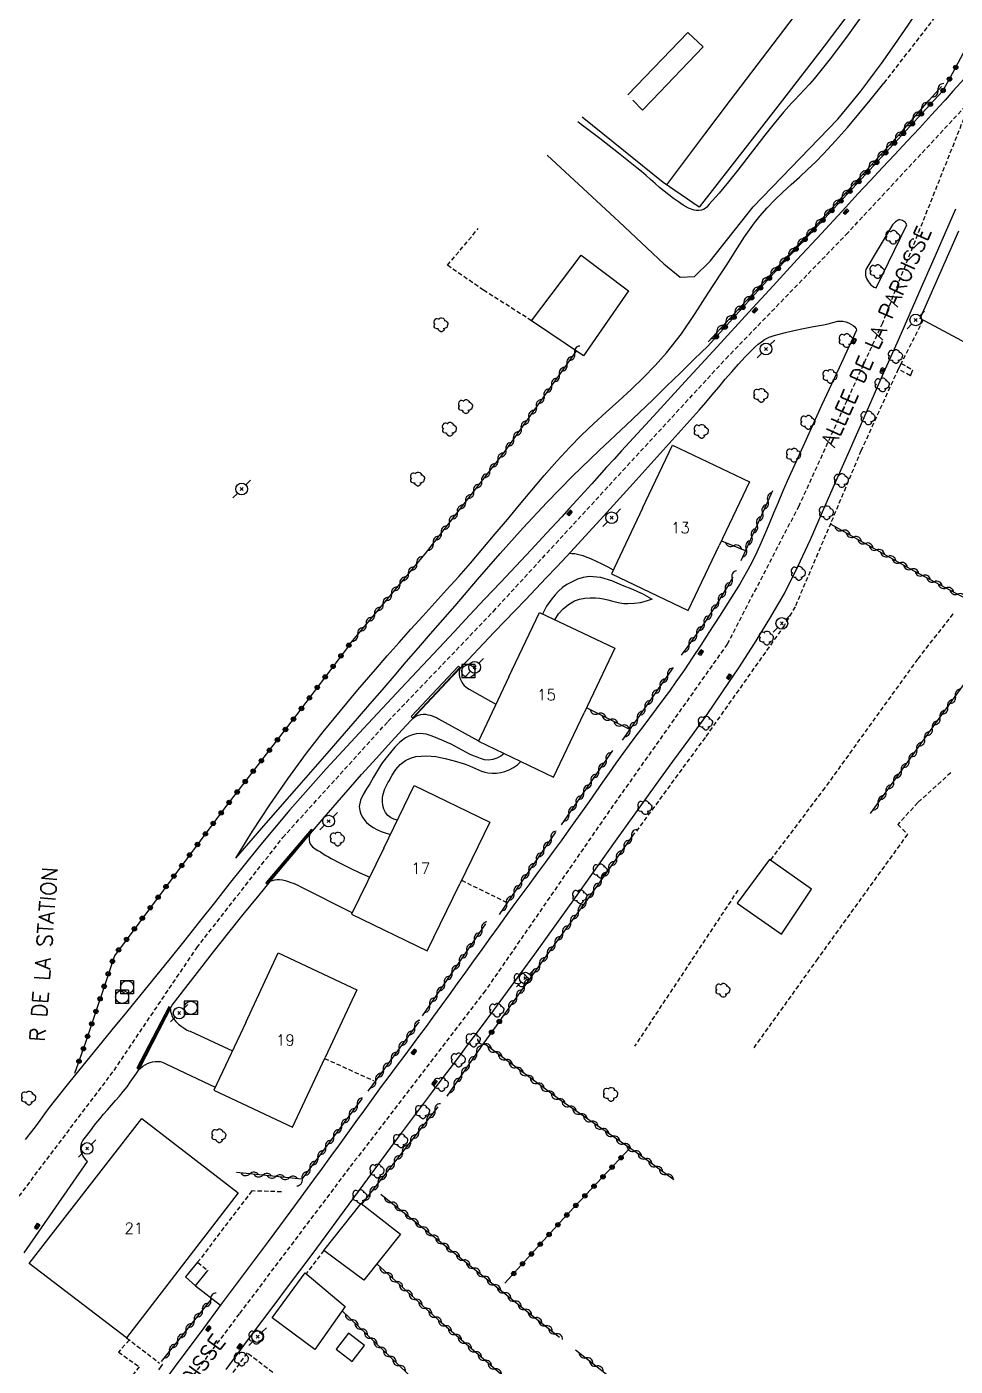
# Model space of a CAD drawing. Header units: millimetres. Extents: x 200000 to 201001, y 52999 to 54001.
# Drawn here: x 200385.8 to 200491.6, y 53526.8 to 53679.4 of the extents above; entities that cross this region are included whole.
import ezdxf
from ezdxf.enums import TextEntityAlignment as Align

# ---------------------------------------------------------------- set-up
doc = ezdxf.new("R2010")
doc.units = ezdxf.units.MM
doc.linetypes.add('DASHED', pattern=[0.75, 0.5, -0.25])
doc.layers.get('0').update_dxf_attribs({"linetype": 'CONTINUOUS'})
for name, color, linetype in [('W0001', 6, 'DASHED'), ('W0006', 2, 'CONTINUOUS'), ('W0008', 7, 'CONTINUOUS'), ('W0015', 2, 'CONTINUOUS'), ('W0017', 7, 'CONTINUOUS'), ('W0101', 7, 'CONTINUOUS'), ('W0104', 1, 'CONTINUOUS'), ('W0105', 7, 'CONTINUOUS'), ('W0112', 1, 'DASHED'), ('W0211', 2, 'CONTINUOUS'), ('W0214', 2, 'CONTINUOUS'), ('W0300', 7, 'CONTINUOUS'), ('W0310', 3, 'CONTINUOUS'), ('W0322', 7, 'CONTINUOUS'), ('W0323', 7, 'CONTINUOUS'), ('W0401', 7, 'CONTINUOUS'), ('W0402', 7, 'CONTINUOUS'), ('W0420', 7, 'CONTINUOUS'), ('W0473', 7, 'CONTINUOUS'), ('W0989', 7, 'CONTINUOUS'), ('W0991', 7, 'CONTINUOUS')]:
    doc.layers.add(name, color=color, linetype=linetype)
doc.styles.get("Standard").update_dxf_attribs({"font": 'romans.shx', "width": 0.85})

# ---------------------------------------------------------------- blocks, each defined once
blk = doc.blocks.new('T473')
for p, q in [((-0.166667, 0.166667), (0.166667, -0.166667)), ((-0.166667, -0.166667), (0.166667, 0.166667)), ((0.500001, 0.500001), (1.000002, 1.000002)), ((-1.000002, -1.000002), (-0.500001, -0.500001))]:
    blk.add_line(p, q)
blk.add_ellipse((0, 0), major_axis=(0.471405, 0.471405), ratio=1, start_param=5.4977871438, end_param=11.780972451)
blk = doc.blocks.new('T300')
for p, q in [((-0.8, 0.51), (-0.86, 0.34)), ((-0.86, 0.34), (-0.86, 0.17)), ((-0.86, 0.17), (-0.74, 0.06)), ((-0.69, 0.63), (-0.8, 0.51)), ((-0.8, -0.06), (-0.74, 0.06)), ((-0.74, 0.06), (-0.69, 0.11)), ((-0.57, 0.69), (-0.69, 0.63)), ((-0.46, 0.69), (-0.57, 0.69)), ((-0.29, 0.63), (-0.46, 0.69)), ((-0.29, 0.63), (-0.17, 0.74)), ((-0.23, 0.57), (-0.29, 0.63)), ((-0.17, 0.74), (-0.06, 0.8)), ((-0.06, 0.8), (0.06, 0.8)), ((0.06, 0.8), (0.23, 0.74)), ((0.23, 0.74), (0.34, 0.63)), ((0.34, 0.63), (0.4, 0.51)), ((0.46, 0.46), (0.34, 0.46)), ((0.4, 0.51), (0.4, 0.46)), ((0.57, 0.4), (0.46, 0.46)), ((0.57, 0.4), (0.69, 0.29)), ((0.69, 0.29), (0.74, 0.17)), ((0.74, 0.06), (0.69, -0.17)), ((0.74, 0.17), (0.74, 0.06)), ((-0.8, -0.17), (-0.8, -0.06)), ((-0.8, -0.23), (-0.8, -0.17)), ((-0.74, -0.34), (-0.8, -0.23)), ((-0.69, -0.4), (-0.74, -0.34)), ((-0.51, -0.46), (-0.69, -0.4)), ((-0.4, -0.46), (-0.51, -0.46)), ((-0.4, -0.46), (-0.34, -0.46)), ((-0.34, -0.46), (-0.34, -0.4)), ((-0.34, -0.51), (-0.34, -0.46)), ((-0.29, -0.63), (-0.34, -0.51)), ((-0.17, -0.74), (-0.29, -0.63)), ((-0.06, -0.8), (-0.17, -0.74)), ((0.06, -0.8), (-0.06, -0.8)), ((0.17, -0.74), (0.06, -0.8)), ((0.23, -0.69), (0.17, -0.74)), ((0.29, -0.46), (0.23, -0.46)), ((0.29, -0.63), (0.23, -0.69)), ((0.46, -0.4), (0.29, -0.46)), ((0.34, -0.51), (0.29, -0.63)), ((0.34, -0.51), (0.34, -0.46)), ((0.57, -0.34), (0.46, -0.4)), ((0.63, -0.29), (0.57, -0.34)), ((0.69, -0.17), (0.63, -0.29))]:
    blk.add_line(p, q)
blk = doc.blocks.new('T420')
for p, q in [((0.75, 0.75), (-0.75, 0.75)), ((-0.75, 0.75), (-0.75, -0.75)), ((0.75, 0.75), (0.75, -0.75)), ((0.75, -0.75), (-0.75, -0.75))]:
    blk.add_line(p, q)
blk.add_ellipse((0, 0), major_axis=(-0.53, 0.53), ratio=1, start_param=3.926991, end_param=10.210176)
blk = doc.blocks.new('T401')
for p, q in [((-0.3, 0.3), (0, 0.3)), ((-0.3, -0.25), (-0.3, 0.3)), ((-0.3, 0.15), (0, 0.15)), ((-0.3, 0), (0, 0)), ((0, 0.3), (0, -0.25)), ((-0.3, -0.15), (0, -0.15)), ((-0.3, -0.25), (-0.3, -0.3)), ((-0.3, -0.3), (0, -0.3)), ((0, -0.3), (0, -0.25))]:
    blk.add_line(p, q)
blk = doc.blocks.new('t323o')
at = {"color": 0, "linetype": 'Continuous'}
for radius in [0.25, 0.15]:
    blk.add_circle((0, 0), radius, dxfattribs=at)
blk = doc.blocks.new('t310o')
at = {"color": 0, "linetype": 'Continuous'}
for centre, start, end in [((-0.5, 0.38), 216.8699, 323.1304), ((0.5, -0.37), 36.8699, 143.1303)]:
    blk.add_arc(centre, 0.625, start, end, dxfattribs=at)
blk = doc.blocks.new('t322o')
at = {"color": 0, "linetype": 'Continuous'}
for radius in [0.25, 0.15]:
    blk.add_circle((0, 0), radius, dxfattribs=at)

msp = doc.modelspace()

# ---------------------------------------------------------------- linework, layer by layer
at = {"layer": 'W0001'}
for points in [[(200493.43, 53671), (200483.32, 53645.61), (200473.79, 53624.76), (200465.64, 53609.04), (200452.22, 53590.07), (200438.06, 53569.55), (200422.55, 53549.36), (200410.02, 53532.75), (200396.46, 53514.7), (200378.73, 53490.96), (200365.4, 53473.45), (200352.88, 53456.19)], [(200361.89, 53595.68), (200372.95, 53588.66), (200376.82, 53583.86), (200376.72, 53570.06), (200375.78, 53556.93), (200377.81, 53547.68), (200383.57, 53544.35), (200395.75, 53560.48), (200405.18, 53574.45), (200414.98, 53587), (200426.97, 53600.23), (200438.98, 53612.77), (200453.73, 53628.8), (200465.48, 53641.54), (200479.18, 53655.68), (200493.43, 53671)]]:
    msp.add_lwpolyline(points, dxfattribs=at)
at = {"layer": 'W0006'}
for points in [[(200475.4, 53702.66), (200479.78, 53698.52), (200480.79, 53691.52), (200480.65, 53690.68), (200480.18, 53689.64), (200479.46, 53688.74), (200470.24, 53676.59), (200465.99, 53671)], [(200454.29, 53671.6), (200461.13, 53678.7), (200462.88, 53677.06), (200457.08, 53671)], [(200457.08, 53671), (200455.99, 53669.86), (200454.87, 53671)], [(200465.99, 53671), (200463.05, 53667.13), (200458.72, 53661.36)]]:
    msp.add_lwpolyline(points, dxfattribs=at)
at = {"layer": 'W0006', "const_width": 0.003}
msp.add_lwpolyline([(200454.87, 53671), (200454.29, 53671.6)], dxfattribs=at)
at = {"layer": 'W0008'}
for points in [[(200494.09, 53675.06), (200493.19, 53674.04), (200492.28, 53673.02), (200491.37, 53672.01), (200490.46, 53671)], [(200490.46, 53671), (200490.42, 53670.96), (200490.39, 53670.92), (200490.35, 53670.89), (200490.32, 53670.85), (200488.93, 53669.33), (200487.54, 53667.83), (200486.14, 53666.32), (200484.74, 53664.82), (200483.34, 53663.32), (200481.94, 53661.82), (200480.54, 53660.32), (200479.14, 53658.81), (200476.38, 53655.83), (200473.62, 53652.84), (200470.87, 53649.85), (200468.11, 53646.86), (200464.48, 53642.91), (200460.84, 53638.97), (200457.22, 53635.02), (200453.6, 53631.06), (200452.74, 53630.12), (200451.89, 53629.18), (200451.04, 53628.24), (200450.19, 53627.3), (200449.34, 53626.36), (200448.49, 53625.42), (200447.63, 53624.48), (200446.78, 53623.54), (200445.04, 53621.66), (200443.29, 53619.79), (200441.54, 53617.92), (200439.78, 53616.05), (200438.02, 53614.18), (200436.27, 53612.32), (200434.51, 53610.45), (200432.77, 53608.57), (200428.49, 53604), (200424.19, 53599.44), (200419.94, 53594.84), (200415.78, 53590.15), (200414.02, 53588.07), (200412.29, 53585.97), (200410.57, 53583.85), (200408.88, 53581.72), (200407.19, 53579.58), (200405.5, 53577.44), (200403.81, 53575.31), (200402.11, 53573.18), (200400.46, 53571.16), (200398.81, 53569.13), (200397.15, 53567.11), (200395.5, 53565.09), (200393.85, 53563.07), (200392.2, 53561.04), (200390.56, 53559.01), (200388.93, 53556.97), (200388.37, 53556.25), (200387.82, 53555.52), (200387.28, 53554.78), (200386.74, 53554.05), (200386.19, 53553.31), (200385.63, 53552.59)], [(200408.51, 53526.4), (200409.91, 53528.28), (200411.31, 53530.15), (200412.71, 53532.02), (200414.12, 53533.89), (200415.52, 53535.77), (200416.92, 53537.64), (200418.31, 53539.52), (200419.91, 53541.66), (200421.49, 53543.81), (200423.08, 53545.96), (200424.67, 53548.11), (200426.25, 53550.25), (200427.84, 53552.4), (200429.43, 53554.54), (200431.03, 53556.68), (200432.03, 53558.02), (200433.03, 53559.35), (200434.04, 53560.68), (200435.05, 53562), (200436.05, 53563.33), (200437.06, 53564.66), (200438.06, 53565.99), (200439.05, 53567.33), (200443.71, 53573.73), (200448.33, 53580.16), (200452.92, 53586.6), (200457.53, 53593.04), (200459.44, 53595.67), (200461.36, 53598.29), (200463.26, 53600.92), (200465.11, 53603.6), (200466.95, 53606.35), (200468.76, 53609.12), (200470.51, 53611.94), (200472.16, 53614.82), (200473.7, 53617.86), (200475.12, 53620.96), (200476.48, 53624.09), (200477.85, 53627.2), (200479.7, 53631.33), (200481.53, 53635.47), (200483.35, 53639.62), (200485.18, 53643.76), (200486.49, 53646.73), (200487.8, 53649.71), (200489.1, 53652.69), (200490.4, 53655.66), (200491.71, 53658.64)], [(200402.39, 53567.89), (200403.94, 53569.93), (200405.51, 53571.96), (200407.09, 53573.98), (200408.68, 53575.99), (200410.47, 53578.22), (200412.27, 53580.44), (200414.08, 53582.65), (200415.92, 53584.85), (200417.9, 53587.2), (200419.91, 53589.54), (200421.93, 53591.86), (200423.96, 53594.17), (200425.65, 53596.04), (200427.35, 53597.91), (200429.06, 53599.76), (200430.78, 53601.61), (200432.55, 53603.5), (200434.33, 53605.38), (200436.12, 53607.26), (200437.9, 53609.14), (200439.08, 53610.38), (200440.26, 53611.62), (200441.45, 53612.85), (200442.63, 53614.09), (200443.81, 53615.33), (200444.99, 53616.57), (200446.17, 53617.82), (200447.34, 53619.07), (200451.14, 53623.19), (200454.92, 53627.34), (200458.68, 53631.51), (200462.43, 53635.68), (200463.19, 53636.55), (200463.93, 53637.43), (200464.67, 53638.31), (200465.41, 53639.2), (200466.16, 53640.07), (200466.92, 53640.94), (200467.7, 53641.78), (200468.52, 53642.6), (200468.84, 53642.91), (200469.17, 53643.21), (200469.53, 53643.49), (200469.9, 53643.73), (200470.43, 53643.99), (200470.99, 53644.19), (200471.55, 53644.36), (200472.11, 53644.51), (200473.22, 53644.78), (200474.35, 53645), (200475.48, 53645.2), (200476.61, 53645.41), (200477.14, 53645.54), (200477.69, 53645.69), (200478.25, 53645.81), (200478.82, 53645.82), (200479.14, 53645.76), (200479.45, 53645.65), (200479.74, 53645.5), (200480.01, 53645.32), (200480.13, 53645.21), (200480.23, 53645.09), (200480.32, 53644.96), (200480.39, 53644.81)], [(200480.39, 53644.81), (200478.38, 53640.52), (200476.4, 53636.22), (200474.43, 53631.91), (200472.48, 53627.59), (200471.94, 53626.38), (200471.43, 53625.16), (200470.92, 53623.94), (200470.42, 53622.72), (200469.9, 53621.49), (200469.37, 53620.28), (200468.81, 53619.08), (200468.21, 53617.9), (200467.12, 53615.96), (200465.95, 53614.07), (200464.74, 53612.21), (200463.54, 53610.35), (200462.62, 53608.93), (200461.69, 53607.52), (200460.75, 53606.12), (200459.79, 53604.73), (200459.05, 53603.69), (200458.3, 53602.67), (200457.54, 53601.65), (200456.77, 53600.63), (200456, 53599.62), (200455.23, 53598.6), (200454.47, 53597.58), (200453.72, 53596.56), (200452.95, 53595.48), (200452.18, 53594.39), (200451.41, 53593.31), (200450.65, 53592.22), (200449.89, 53591.12), (200449.13, 53590.04), (200448.36, 53588.95), (200447.59, 53587.87), (200446.7, 53586.64), (200445.81, 53585.42), (200444.92, 53584.21), (200444.02, 53582.99), (200443.12, 53581.78), (200442.22, 53580.56), (200441.33, 53579.34), (200440.44, 53578.12), (200439.51, 53576.83), (200438.58, 53575.54), (200437.65, 53574.25), (200436.72, 53572.95), (200435.8, 53571.66), (200434.87, 53570.36), (200433.94, 53569.07), (200433, 53567.78), (200432.16, 53566.64), (200431.31, 53565.49), (200430.46, 53564.35), (200429.61, 53563.21), (200428.76, 53562.07), (200427.91, 53560.93), (200427.06, 53559.78), (200426.21, 53558.64), (200425.24, 53557.31), (200424.28, 53555.98), (200423.31, 53554.65), (200422.35, 53553.32), (200421.39, 53551.98), (200420.42, 53550.65), (200419.46, 53549.32), (200418.49, 53548), (200415.9, 53544.48), (200413.3, 53540.98), (200410.69, 53537.48), (200408.08, 53533.98), (200405.56, 53530.58), (200403.03, 53527.19), (200400.5, 53523.8)], [(200398.67, 53560.72), (200402.39, 53567.89)], [(200392.72, 53550.11), (200392.56, 53550.26), (200392.42, 53550.42), (200392.3, 53550.59), (200392.19, 53550.77), (200392.1, 53550.94), (200392.03, 53551.12), (200391.98, 53551.31), (200391.95, 53551.5), (200391.95, 53551.6), (200391.95, 53551.69), (200391.96, 53551.79), (200391.98, 53551.88), (200392, 53551.98), (200392.02, 53552.07), (200392.05, 53552.16), (200392.09, 53552.25), (200392.2, 53552.47), (200392.35, 53552.68), (200392.51, 53552.87), (200392.66, 53553.07), (200392.91, 53553.41), (200393.16, 53553.75), (200393.42, 53554.09), (200393.67, 53554.42), (200394.11, 53554.95), (200394.55, 53555.48), (200395.01, 53556), (200395.46, 53556.51), (200395.91, 53557.03), (200396.36, 53557.55), (200396.8, 53558.08), (200397.23, 53558.62), (200397.6, 53559.14), (200397.97, 53559.66), (200398.33, 53560.18), (200398.67, 53560.72)], [(200385.5, 53539.7), (200392.72, 53550.11)]]:
    msp.add_lwpolyline(points, dxfattribs=at)
at = {"layer": 'W0015'}
for points in [[(200484.49, 53656.81), (200481.44, 53651.7)], [(200482.6, 53649.61), (200486.11, 53656.79)], [(200486.11, 53656.79), (200486.07, 53656.89), (200486.01, 53656.98), (200485.94, 53657.06), (200485.86, 53657.13), (200485.74, 53657.22), (200485.61, 53657.29), (200485.47, 53657.35), (200485.32, 53657.37), (200485.21, 53657.36), (200485.11, 53657.32), (200485.01, 53657.27), (200484.92, 53657.21), (200484.8, 53657.13), (200484.69, 53657.03), (200484.58, 53656.93), (200484.49, 53656.81)], [(200481.44, 53651.7), (200481.4, 53651.49), (200481.39, 53651.28), (200481.41, 53651.07), (200481.45, 53650.86), (200481.52, 53650.67), (200481.61, 53650.48), (200481.73, 53650.3), (200481.86, 53650.14), (200482.02, 53649.97), (200482.2, 53649.83), (200482.4, 53649.71), (200482.6, 53649.61)]]:
    msp.add_lwpolyline(points, dxfattribs=at)
at = {"layer": 'W0017'}
for points in [[(200485.47, 53688.81), (200476.69, 53677.16), (200471.92, 53671)], [(200471.92, 53671), (200467.95, 53665.86), (200462.43, 53658.83)], [(200462.43, 53658.83), (200458.34, 53661.61), (200449.11, 53669.08)], [(200447.63, 53619.38), (200447.94, 53619.37), (200448.25, 53619.34), (200448.56, 53619.29), (200448.86, 53619.22), (200449.17, 53619.13), (200449.46, 53619.02), (200449.75, 53618.9), (200450.04, 53618.78), (200450.71, 53618.48), (200451.36, 53618.17), (200452.01, 53617.84), (200452.65, 53617.5)], [(200435.19, 53606.27), (200435.13, 53606.1), (200435.09, 53605.93), (200435.08, 53605.75), (200435.08, 53605.57), (200435.14, 53605.29), (200435.23, 53605.02), (200435.36, 53604.76), (200435.51, 53604.52), (200435.66, 53604.34), (200435.83, 53604.17), (200436.02, 53604.02), (200436.23, 53603.89)], [(200436.23, 53603.89), (200439.28, 53602.2)], [(200429.79, 53600.55), (200429.99, 53600.72), (200430.21, 53600.86), (200430.46, 53600.96), (200430.71, 53601.03), (200430.98, 53601.06), (200431.25, 53601.04), (200431.51, 53600.99), (200431.77, 53600.93), (200432.02, 53600.86), (200432.26, 53600.77), (200432.49, 53600.67), (200432.71, 53600.54)], [(200432.71, 53600.54), (200437.29, 53598.01)], [(200418.06, 53587.39), (200417.98, 53587.09), (200417.97, 53586.79), (200418.02, 53586.49), (200418.14, 53586.21), (200418.36, 53585.93), (200418.66, 53585.71), (200418.97, 53585.53), (200419.26, 53585.36), (200419.57, 53585.16), (200419.88, 53584.97), (200420.19, 53584.79), (200420.51, 53584.62), (200421.59, 53584.05), (200422.67, 53583.51), (200423.78, 53582.99), (200424.89, 53582.49)], [(200413.55, 53582.02), (200413.8, 53582.11), (200414.07, 53582.17), (200414.33, 53582.21), (200414.6, 53582.21), (200414.94, 53582.18), (200415.26, 53582.1), (200415.58, 53581.99), (200415.9, 53581.89), (200416.17, 53581.79), (200416.44, 53581.68), (200416.7, 53581.56), (200416.96, 53581.44)], [(200416.96, 53581.44), (200422.92, 53578.44)], [(200402.17, 53567.46), (200402.2, 53567.17), (200402.28, 53566.89), (200402.39, 53566.61), (200402.54, 53566.36), (200402.79, 53566.03), (200403.08, 53565.75), (200403.4, 53565.5), (200403.73, 53565.27), (200403.89, 53565.16), (200404.07, 53565.07), (200404.25, 53564.99), (200404.43, 53564.93)], [(200404.43, 53564.93), (200409.24, 53562.72)], [(200398.53, 53560.53), (200398.77, 53560.74), (200399.02, 53560.94), (200399.29, 53561.11), (200399.57, 53561.25), (200399.85, 53561.36), (200400.14, 53561.44), (200400.44, 53561.49), (200400.74, 53561.5), (200401.01, 53561.47), (200401.26, 53561.4), (200401.51, 53561.3), (200401.74, 53561.17)], [(200401.74, 53561.17), (200407.29, 53558.58)], [(200405.04, 53535.93), (200407.89, 53533.72)]]:
    msp.add_lwpolyline(points, dxfattribs=at)
at = {"layer": 'W0101'}
for points in [[(200487.63, 53646.12), (200492.04, 53656.1)], [(200501.95, 53638.45), (200487.63, 53646.12)], [(200455.99, 53624.51), (200459.41, 53631.71), (200468.17, 53627.54), (200464.71, 53620.26)], [(200455.99, 53624.51), (200452.44, 53617.04), (200461.2, 53612.88), (200464.71, 53620.26)], [(200440.75, 53605.29), (200444.24, 53612.64), (200452.81, 53608.56), (200449.32, 53601.22)], [(200440.75, 53605.29), (200437.27, 53597.97), (200445.84, 53593.89), (200449.32, 53601.22)], [(200426.49, 53585.78), (200429.96, 53592.94), (200438.58, 53588.75), (200435.16, 53581.72)], [(200426.49, 53585.78), (200422.83, 53578.26), (200431.45, 53574.08), (200435.16, 53581.72)], [(200410.75, 53565.93), (200414.47, 53573.86), (200423.42, 53569.65), (200419.81, 53561.96)], [(200410.75, 53565.93), (200407.12, 53558.21), (200416.07, 53554.01), (200419.81, 53561.96)], [(200386.09, 53538.47), (200398.9, 53555.01)], [(200398.9, 53555.01), (200409.9, 53546.53), (200397.17, 53529.99), (200386.09, 53538.47)]]:
    msp.add_lwpolyline(points, dxfattribs=at)
at = {"layer": 'W0104'}
for points in [[(200443.34, 53645.87), (200448.99, 53653.36), (200454.37, 53649.28), (200449.25, 53641.86)], [(200470.45, 53584.5), (200466.77, 53579.53), (200471.81, 53576), (200475.26, 53581.13)], [(200419.66, 53539.96), (200423.9, 53545.33), (200428.38, 53541.8), (200424.22, 53536.58)], [(200413.77, 53532.3), (200417.53, 53537.43), (200422.1, 53533.57), (200418.65, 53528.69)], [(200422.46, 53530.55), (200421.05, 53528.71), (200422.89, 53527.3), (200424.3, 53529.14)]]:
    msp.add_lwpolyline(points, close=True, dxfattribs=at)
at = {"layer": 'W0105'}
for points in [[(200485.47, 53641.02), (200485.12, 53640.36)], [(200486.51, 53639.61), (200486.8, 53640.27)], [(200405.27, 53538.61), (200403.88, 53536.94), (200405.04, 53535.93), (200406.44, 53537.68)]]:
    msp.add_lwpolyline(points, dxfattribs=at)
at = {"layer": 'W0112'}
for points in [[(200497.29, 53687.72), (200495.72, 53688.77), (200483.48, 53672.93)], [(200443.34, 53645.87), (200437.86, 53649.35), (200433.75, 53652.19), (200437.26, 53656.38)], [(200487.95, 53645.95), (200485.47, 53641.02), (200486.8, 53640.27)], [(200486.51, 53639.61), (200485.12, 53640.36), (200480.88, 53631.05)], [(200480.88, 53631.05), (200477.44, 53622.83), (200473.37, 53613.3), (200472.15, 53611.18), (200463.11, 53598.4), (200455.28, 53587.73)], [(200491.36, 53612.48), (200487.34, 53607.34), (200476.76, 53592.67), (200470.55, 53584.43)], [(200491.12, 53594.39), (200487.36, 53590.98), (200485.08, 53588.5), (200486.18, 53587.39), (200475.94, 53573.2), (200468.67, 53563.06)], [(200440.55, 53579.57), (200435.35, 53582.11)], [(200466.86, 53581.02), (200455.08, 53563.23)], [(200419.75, 53561.84), (200425.31, 53559.32)], [(200414.84, 53546.64), (200411.45, 53546.74), (200405.27, 53538.61), (200406.48, 53537.64)], [(200419.66, 53539.96), (200417.66, 53537.32)], [(200397.48, 53529.76), (200396.25, 53528.38), (200398.62, 53526.72), (200392.76, 53518.98), (200380.39, 53502.22), (200370.06, 53487.74), (200361.27, 53475.85), (200356.46, 53469.81)], [(200397.17, 53529.99), (200400.94, 53527.11)], [(200413.83, 53526.07), (200410.91, 53528.3), (200401.9, 53515.84), (200368.84, 53471.55)]]:
    msp.add_lwpolyline(points, dxfattribs=at)
at = {"layer": 'W0211'}
for points in [[(200480.04, 53671), (200480.85, 53672.03), (200481.65, 53673.08), (200482.43, 53674.13), (200483.21, 53675.19), (200484.76, 53677.35), (200486.28, 53679.54), (200487.76, 53681.75), (200489.19, 53684), (200490.39, 53686.01), (200491.55, 53688.05), (200492.66, 53690.11), (200493.75, 53692.19), (200494.31, 53693.29), (200494.86, 53694.4), (200495.39, 53695.52), (200495.9, 53696.65)], [(200445.13, 53664.74), (200453.31, 53657.14), (200458.4, 53652.34), (200460.28, 53650.82), (200461.89, 53650.91), (200463.7, 53652.67), (200468.6, 53658.84), (200478.25, 53668.85), (200480.04, 53671)], [(200409.61, 53584.66), (200413.09, 53588.63), (200416.57, 53592.61), (200420.04, 53596.59), (200423.51, 53600.58), (200424.9, 53602.18), (200426.29, 53603.79), (200427.67, 53605.39), (200429.05, 53607), (200430.44, 53608.61), (200431.82, 53610.21), (200433.21, 53611.82), (200434.61, 53613.41), (200437.19, 53616.38), (200439.77, 53619.34), (200442.39, 53622.28), (200445.07, 53625.16), (200448.02, 53628.15), (200451.05, 53631.08), (200454.1, 53633.97), (200457.14, 53636.88), (200458.72, 53638.41), (200460.3, 53639.94), (200461.88, 53641.48), (200463.46, 53643.01)], [(200445.97, 53611.81), (200446.4, 53612.47), (200446.93, 53613.06), (200447.54, 53613.56), (200448.22, 53613.96), (200448.8, 53614.17), (200449.41, 53614.27), (200450.02, 53614.3), (200450.61, 53614.3), (200451.08, 53614.26), (200451.55, 53614.19), (200452.01, 53614.08), (200452.46, 53613.97), (200452.92, 53613.85), (200453.38, 53613.75), (200453.84, 53613.68), (200454.32, 53613.66), (200455.03, 53613.7), (200455.74, 53613.79), (200456.44, 53613.96), (200457.12, 53614.18)], [(200428.04, 53588.99), (200427.64, 53589.09), (200427.27, 53589.27), (200426.95, 53589.52), (200426.68, 53589.84), (200426.48, 53590.24), (200426.37, 53590.67), (200426.34, 53591.1), (200426.36, 53591.53), (200426.39, 53591.79), (200426.45, 53592.05), (200426.53, 53592.31), (200426.62, 53592.55), (200426.72, 53592.79), (200426.84, 53593.02), (200426.96, 53593.25), (200427.09, 53593.48), (200427.46, 53594.12), (200427.87, 53594.74), (200428.37, 53595.32), (200428.98, 53595.79), (200429.54, 53596.06), (200430.15, 53596.22), (200430.76, 53596.29), (200431.37, 53596.31), (200432.44, 53596.23), (200433.5, 53596.02), (200434.53, 53595.74), (200435.54, 53595.44), (200435.9, 53595.32), (200436.25, 53595.18), (200436.59, 53595.02), (200436.93, 53594.86), (200437.28, 53594.71), (200437.63, 53594.57), (200438, 53594.46), (200438.37, 53594.38), (200438.86, 53594.34), (200439.34, 53594.35), (200439.83, 53594.41), (200440.3, 53594.53), (200440.8, 53594.73), (200441.28, 53594.99), (200441.72, 53595.3), (200442.12, 53595.66)], [(200400.87, 53526.38), (200401.31, 53526.99)]]:
    msp.add_lwpolyline(points, dxfattribs=at)
at = {"layer": 'W0214'}
for points in [[(200481.26, 53680.99), (200479.41, 53678.44), (200477.52, 53675.91), (200475.55, 53673.44), (200475.01, 53672.81), (200474.45, 53672.2), (200473.88, 53671.6), (200473.31, 53671)], [(200481.94, 53671), (200483.48, 53672.93)], [(200409.61, 53584.66), (200411.52, 53587.71), (200413.51, 53590.72), (200415.56, 53593.69), (200417.68, 53596.6), (200419.58, 53599.05), (200421.54, 53601.45), (200423.54, 53603.81), (200425.56, 53606.16), (200426.89, 53607.69), (200428.23, 53609.21), (200429.59, 53610.72), (200430.95, 53612.23), (200432.31, 53613.73), (200433.67, 53615.24), (200435.03, 53616.75), (200436.37, 53618.27), (200437.79, 53619.92), (200439.19, 53621.58), (200440.58, 53623.24), (200441.97, 53624.92), (200443.37, 53626.58), (200444.79, 53628.23), (200446.23, 53629.86), (200447.7, 53631.46), (200449.04, 53632.84), (200450.43, 53634.17), (200451.84, 53635.47), (200453.27, 53636.76), (200454.69, 53638.06), (200456.08, 53639.39), (200457.43, 53640.77), (200458.71, 53642.21), (200460.41, 53644.4), (200461.97, 53646.69), (200463.46, 53649.02), (200464.98, 53651.32), (200465.52, 53652.13), (200466.05, 53652.95), (200466.56, 53653.77), (200467.08, 53654.6), (200467.61, 53655.42), (200468.16, 53656.22), (200468.73, 53657.01), (200469.34, 53657.78), (200470.18, 53658.73), (200471.07, 53659.64), (200471.99, 53660.52), (200472.92, 53661.38), (200473.86, 53662.23), (200474.8, 53663.09), (200475.72, 53663.97), (200476.6, 53664.88), (200477.98, 53666.37), (200479.33, 53667.89), (200480.65, 53669.44), (200481.94, 53671)], [(200473.31, 53671), (200472.98, 53670.66), (200472.67, 53670.32), (200472.36, 53669.98), (200472.05, 53669.62), (200470.97, 53668.34), (200469.92, 53667.02), (200468.89, 53665.69), (200467.87, 53664.36), (200466.84, 53663.03), (200465.79, 53661.71), (200464.71, 53660.42), (200463.59, 53659.16), (200463.45, 53659), (200463.31, 53658.83), (200463.14, 53658.67), (200462.95, 53658.56), (200462.69, 53658.47), (200462.42, 53658.43), (200462.14, 53658.44), (200461.88, 53658.48), (200461.23, 53658.7), (200460.63, 53659.03), (200460.07, 53659.42), (200459.53, 53659.81), (200458.98, 53660.21), (200458.44, 53660.63), (200457.92, 53661.07), (200457.41, 53661.52), (200456.9, 53661.98), (200456.39, 53662.43), (200455.88, 53662.87), (200455.35, 53663.31), (200453.25, 53664.97), (200451.13, 53666.62), (200448.99, 53668.24), (200448.6, 53668.53)], [(200457.05, 53614.17), (200456.52, 53614.47), (200455.98, 53614.75), (200455.43, 53615), (200454.86, 53615.24), (200453.7, 53615.73), (200452.5, 53616.23), (200451.23, 53616.61), (200449.92, 53616.73), (200449.23, 53616.64), (200448.57, 53616.43), (200447.95, 53616.14), (200447.36, 53615.81), (200446.87, 53615.47), (200446.42, 53615.07), (200446.01, 53614.65), (200445.63, 53614.2), (200445.33, 53613.79), (200445.05, 53613.37), (200444.81, 53612.92), (200444.6, 53612.46)], [(200440.23, 53596.56), (200439.83, 53596.27), (200439.39, 53596.04), (200438.91, 53595.89), (200438.42, 53595.83), (200437.97, 53595.86), (200437.53, 53595.99), (200437.12, 53596.16), (200436.72, 53596.32), (200436.28, 53596.51), (200435.84, 53596.72), (200435.42, 53596.94), (200435, 53597.17), (200434.58, 53597.4), (200434.16, 53597.62), (200433.73, 53597.83), (200433.29, 53598.02), (200432.66, 53598.29), (200432.02, 53598.56), (200431.34, 53598.77), (200430.64, 53598.85), (200430.19, 53598.82), (200429.76, 53598.72), (200429.34, 53598.56), (200428.95, 53598.35), (200428.31, 53597.88), (200427.75, 53597.31), (200427.25, 53596.7), (200426.77, 53596.09), (200426.24, 53595.38), (200425.76, 53594.65), (200425.31, 53593.89), (200424.89, 53593.13), (200424.53, 53592.54), (200424.15, 53591.92), (200423.84, 53591.25), (200423.7, 53590.53), (200423.75, 53590.09), (200423.88, 53589.68), (200424.08, 53589.31), (200424.32, 53588.96), (200424.52, 53588.72), (200424.75, 53588.51), (200425.01, 53588.32), (200425.27, 53588.16), (200425.71, 53587.91), (200426.18, 53587.69), (200426.65, 53587.52), (200427.14, 53587.38)]]:
    msp.add_lwpolyline(points, dxfattribs=at)
at = {"layer": 'W0310'}
for points in [[(200488.67, 53671), (200490.05, 53672.57)], [(200463.45, 53643.49), (200475.2, 53656.1), (200485.61, 53667.49), (200488.67, 53671)], [(200448.37, 53642.36), (200440.29, 53631.01), (200431.2, 53619.35)], [(200470.8, 53626.51), (200467.17, 53618.53)], [(200477.45, 53622.7), (200486.9, 53617.39), (200498.28, 53611.33)], [(200464.98, 53620.82), (200467.7, 53619.69)], [(200431.2, 53619.35), (200422.56, 53609)], [(200466.28, 53616.66), (200465.67, 53615.61), (200465.04, 53614.57), (200464.4, 53613.54), (200463.73, 53612.52), (200462.92, 53611.31), (200462.1, 53610.12), (200461.25, 53608.94), (200460.38, 53607.77)], [(200481.97, 53589.74), (200490.11, 53600.97), (200497.81, 53611.58)], [(200459.48, 53606.39), (200453.68, 53598.1)], [(200454.53, 53599.31), (200449.59, 53601.78)], [(200452.57, 53596.92), (200446.71, 53588.46)], [(200446.07, 53587.63), (200439.64, 53578.24)], [(200455.05, 53587.54), (200450.01, 53580.41), (200445.19, 53573.8), (200439.87, 53566.39)], [(200438.09, 53577.18), (200430.86, 53566.68)], [(200430.48, 53566.02), (200424.68, 53558.11)], [(200459.56, 53548), (200455.77, 53550.78), (200446.54, 53557.11), (200437.84, 53563.57), (200433.66, 53557.54)], [(200423.98, 53557.22), (200417.16, 53548.1), (200409.72, 53548.84)], [(200432.66, 53556.33), (200423.99, 53545.27)], [(200426.17, 53546.38), (200436.27, 53538.27), (200443.4, 53532.56), (200446.53, 53530.09)], [(200442.07, 53523.95), (200433.08, 53531.71), (200425.69, 53538.42)], [(200406.83, 53534.41), (200401.11, 53527.32)], [(200421.75, 53533.07), (200431.03, 53524.18), (200443.87, 53512.43)], [(200448.36, 53528.65), (200454.35, 53523.93)]]:
    msp.add_lwpolyline(points, dxfattribs=at)
at = {"layer": 'W0322'}
for points in [[(200489.22, 53671), (200490.23, 53672.08), (200491.04, 53673.53), (200495.36, 53681.59), (200497.69, 53686.76)], [(200463.39, 53642.94), (200472.39, 53652.87), (200480.93, 53662.03), (200489.22, 53671)]]:
    msp.add_lwpolyline(points, dxfattribs=at)
at = {"layer": 'W0323'}
for points in [[(200422.68, 53609.12), (200416.56, 53600.97), (200408.35, 53590.33), (200395.78, 53573.54), (200392.5, 53563.65), (200391.25, 53560.11)], [(200439.91, 53566.39), (200437.91, 53563.61)], [(200440.3, 53536.22), (200446.98, 53543.6), (200454.55, 53551.61)]]:
    msp.add_lwpolyline(points, dxfattribs=at)
at = {"layer": 'W0402'}
for points in [[(200429.81, 53600.63), (200435.17, 53606.36), (200435, 53606.53), (200429.63, 53600.8)], [(200413.2, 53581.73), (200418.36, 53587.8), (200418.21, 53587.92), (200413.05, 53581.85)], [(200398.5, 53560.65), (200402.14, 53567.64), (200402.01, 53567.71), (200398.36, 53560.72)]]:
    msp.add_lwpolyline(points, close=True, dxfattribs=at)

# ---------------------------------------------------------------- block references
at = {"layer": 'W0300'}
for p in [(200484.56, 53655.39), (200482.77, 53651.48), (200433.04, 53645.41), (200479.24, 53643.61), (200484.86, 53641.8), (200477.4, 53639.53), (200469.52, 53637.37), (200483.34, 53638.56), (200435.85, 53636.09), (200474.87, 53634.3), (200481.73, 53634.8), (200434.02, 53633.52), (200462.72, 53633.27), (200473.25, 53630.56), (200430.38, 53627.83), (200478.69, 53627.67), (200476.98, 53624), (200473.8, 53617.1), (200470.15, 53609.72), (200463.2, 53600.04), (200456.29, 53590.41), (200421.25, 53586.82), (200451.2, 53583.19), (200448.88, 53580.26), (200442.2, 53570.78), (200465.18, 53569.6), (200439.42, 53567.33), (200436.73, 53563.93), (200435.04, 53561.66), (200433.09, 53558.88), (200386.05, 53557.32), (200452.39, 53557.74), (200430.95, 53555.76), (200407.74, 53553.02), (200428.45, 53552.46), (200425.76, 53549.01), (200423.81, 53546.09), (200411.98, 53530.08), (200410.3, 53527.58)]:
    msp.add_blockref('T300', p, dxfattribs=at)
at = {"layer": 'W0310'}
for p, rotation in [((200489.66, 53672.13), 48.88035147195093), ((200487.8, 53670), 48.88035147202111), ((200485.83, 53667.74), 48.88035147202111), ((200486.82, 53668.87), 48.88035147202111), ((200484.82, 53666.63), 47.58765617767704), ((200483.81, 53665.52), 47.58765617767704), ((200481.79, 53663.31), 47.58765617767704), ((200482.8, 53664.41), 47.58765617767704), ((200480.78, 53662.2), 47.58765617767704), ((200479.76, 53661.09), 47.58765617767704), ((200477.74, 53658.88), 47.58765617767704), ((200478.75, 53659.98), 47.58765617767704), ((200476.73, 53657.77), 47.58765617767704), ((200474.7, 53655.56), 47.00069329472691), ((200475.72, 53656.66), 47.58765617767704), ((200473.68, 53654.46), 47.00069329472691), ((200472.65, 53653.37), 47.00069329472691), ((200470.61, 53651.17), 47.00069329472691), ((200471.63, 53652.27), 47.00069329472691), ((200469.59, 53650.07), 47.00069329472691), ((200467.54, 53647.88), 47.00069329472691), ((200468.56, 53648.98), 47.00069329472691), ((200466.52, 53646.78), 47.00069329472691), ((200465.49, 53645.69), 47.00069329472691), ((200464.47, 53644.59), 47.00069329472691), ((200448.24, 53642.18), 234.5416831655732), ((200447.37, 53640.96), 234.5416831655732), ((200446.5, 53639.74), 234.5416831655732), ((200444.76, 53637.29), 234.5416831655732), ((200445.63, 53638.52), 234.5416831655732), ((200443.89, 53636.07), 234.5416831655732), ((200443.02, 53634.85), 234.5416831655732), ((200442.15, 53633.63), 234.5416831655732), ((200440.41, 53631.18), 234.5416831655732), ((200441.28, 53632.41), 234.5416831655732), ((200439.49, 53630), 232.0754031530776), ((200438.57, 53628.81), 232.0754031530776), ((200436.73, 53626.45), 232.0754031530776), ((200437.65, 53627.63), 232.0754031530776), ((200435.81, 53625.26), 232.0754031530776), ((200470.28, 53625.36), 245.5728190970139), ((200434.88, 53624.08), 232.0754031530776), ((200469.66, 53623.99), 245.5728190970139), ((200433.96, 53622.9), 232.0754031530776), ((200469.04, 53622.63), 245.5728190970139), ((200432.12, 53620.53), 232.0754031530776), ((200433.04, 53621.71), 232.0754031530776), ((200468.42, 53621.26), 245.5728190970139), ((200478.76, 53621.97), 330.6477155069118), ((200480.07, 53621.23), 330.6477155069118), ((200466.36, 53620.24), 337.365190536427), ((200467.8, 53619.89), 245.5728190970139), ((200481.38, 53620.5), 330.6477155069118), ((200482.68, 53619.76), 330.6477155069118), ((200430.25, 53618.21), 230.1448905263984), ((200483.99, 53619.03), 330.6477155069118), ((200485.3, 53618.29), 330.6477155069118), ((200486.61, 53617.56), 330.6477155069118), ((200428.33, 53615.91), 230.1448905263984), ((200429.29, 53617.06), 230.1448905263984), ((200466.19, 53616.51), 239.7558287532131), ((200487.93, 53616.84), 331.9670147595942), ((200489.25, 53616.14), 331.9670147595942), ((200427.37, 53614.76), 230.1448905263984), ((200465.43, 53615.21), 238.854149444375), ((200490.57, 53615.43), 331.9670147595942), ((200491.9, 53614.73), 331.9670147595942), ((200426.41, 53613.61), 230.1448905263984), ((200463.83, 53612.67), 237.0507972197087), ((200464.64, 53613.94), 237.9524722660872), ((200424.48, 53611.31), 230.1448905263984), ((200425.44, 53612.46), 230.1448905263984), ((200463, 53611.43), 236.149121004533), ((200423.52, 53610.15), 230.1448905263984), ((200462.15, 53610.19), 235.2474430557529), ((200461.27, 53608.97), 234.3457658781985), ((200458.84, 53605.47), 235.020504280017), ((200457.98, 53604.24), 235.020504280017), ((200457.12, 53603.01), 235.020504280017), ((200491.66, 53603.1), 54.02339167878088), ((200450.93, 53601.11), 153.4488713351378), ((200455.4, 53600.55), 235.020504280017), ((200456.26, 53601.78), 235.020504280017), ((200489.89, 53600.67), 54.0537080724948), ((200490.77, 53601.88), 54.02339167878088), ((200452.27, 53600.44), 153.4488713351378), ((200453.61, 53599.77), 153.4488713351378), ((200454.54, 53599.33), 235.020504280017), ((200489.01, 53599.45), 54.0537080724948), ((200488.13, 53598.24), 54.0537080724948), ((200487.25, 53597.02), 54.0537080724948), ((200450.98, 53594.63), 235.3069608081677), ((200451.84, 53595.86), 235.3069608081677), ((200485.49, 53594.6), 54.0537080724948), ((200486.37, 53595.81), 54.0537080724948), ((200450.13, 53593.4), 235.3069608081677), ((200484.61, 53593.38), 54.0537080724948), ((200449.27, 53592.16), 235.3069608081677), ((200483.73, 53592.17), 54.0537080724948), ((200448.42, 53590.93), 235.3069608081677), ((200482.85, 53590.95), 54.0537080724948), ((200447.57, 53589.7), 235.3069608081677), ((200445.57, 53586.9), 235.5772541165068), ((200454.74, 53587.1), 234.6988280772173), ((200444.72, 53585.66), 235.5772541165068), ((200453.88, 53585.88), 234.6988280772173), ((200443.88, 53584.43), 235.5772541165068), ((200453.01, 53584.65), 234.6988280772173), ((200443.03, 53583.19), 235.5772541165068), ((200451.28, 53582.21), 234.6988280772173), ((200452.14, 53583.43), 234.6988280772173), ((200441.33, 53580.71), 235.5772541165068), ((200442.18, 53581.95), 235.5772541165068), ((200450.41, 53580.98), 234.6988280772173), ((200440.48, 53579.48), 235.5772541165068), ((200449.53, 53579.76), 233.8907512811578), ((200448.65, 53578.55), 233.8907512811578), ((200437.67, 53576.56), 235.4287585377597), ((200446.88, 53576.13), 233.8907512811578), ((200447.77, 53577.34), 233.8907512811578), ((200436.81, 53575.32), 235.4287585377597), ((200446, 53574.92), 233.8907512811578), ((200435.96, 53574.09), 235.4287585377597), ((200445.12, 53573.71), 234.3250310977723), ((200434.26, 53571.62), 235.4287585377597), ((200435.11, 53572.85), 235.4287585377597), ((200444.24, 53572.49), 234.3250310977723), ((200433.41, 53570.38), 235.4287585377597), ((200442.49, 53570.05), 234.3250310977723), ((200443.37, 53571.27), 234.3250310977723), ((200432.56, 53569.15), 235.4287585377597), ((200441.62, 53568.83), 234.3250310977723), ((200431.71, 53567.91), 235.4287585377597), ((200440.74, 53567.61), 234.3250310977723), ((200429.12, 53564.15), 233.7081791683857), ((200430, 53565.36), 233.7081791683857), ((200428.23, 53562.95), 233.7081791683857), ((200437.07, 53562.47), 235.2732627791346), ((200437.97, 53563.48), 143.3913483984003), ((200439.17, 53562.58), 143.3913483984003), ((200427.34, 53561.74), 233.7081791683857), ((200436.22, 53561.23), 235.2732627791346), ((200440.37, 53561.69), 143.3913483984003), ((200425.56, 53559.32), 233.7081791683857), ((200426.45, 53560.53), 233.7081791683857), ((200435.36, 53560), 235.2732627791346), ((200441.58, 53560.79), 143.3913483984003), ((200442.78, 53559.9), 143.3913483984003), ((200434.51, 53558.77), 235.2732627791346), ((200443.99, 53559), 143.3913483984003), ((200445.19, 53558.11), 143.3913483984003), ((200423.46, 53556.53), 233.2226105083586), ((200446.39, 53557.21), 143.3913483984003), ((200422.56, 53555.33), 233.2226105083586), ((200432.32, 53555.89), 231.8876437577909), ((200447.63, 53556.36), 145.5589603817161), ((200448.86, 53555.51), 145.5589603817161), ((200421.67, 53554.13), 233.2226105083586), ((200430.47, 53553.53), 231.8876437577909), ((200431.39, 53554.71), 231.8876437577909), ((200450.1, 53554.66), 145.5589603817161), ((200451.34, 53553.82), 145.5589603817161), ((200419.87, 53551.72), 233.2226105083586), ((200420.77, 53552.92), 233.2226105083586), ((200429.54, 53552.35), 231.8876437577909), ((200452.58, 53552.97), 145.5589603817161), ((200453.81, 53552.12), 145.5589603817161), ((200418.97, 53550.52), 233.2226105083586), ((200428.62, 53551.17), 231.8876437577909), ((200455.05, 53551.27), 145.5589603817161), ((200456.27, 53550.41), 143.7567111219942), ((200418.07, 53549.32), 233.2226105083586), ((200426.77, 53548.81), 231.8876437577909), ((200427.69, 53549.99), 231.8876437577909), ((200457.48, 53549.52), 143.7567111219942), ((200411.22, 53548.69), 174.3092426863604), ((200412.71, 53548.54), 174.3092426863604), ((200414.2, 53548.39), 174.3092426863604), ((200415.69, 53548.24), 174.3092426863604), ((200417.18, 53548.12), 233.2226105083586), ((200425.84, 53547.63), 231.8876437577909), ((200458.69, 53548.63), 143.7567111219942), ((200424.91, 53546.45), 231.8876437577909), ((200427.34, 53545.44), 321.2517318762897), ((200428.51, 53544.5), 321.2517318762897), ((200429.68, 53543.56), 321.2517318762897), ((200430.85, 53542.62), 321.2517318762897), ((200432.02, 53541.68), 321.2517318762897), ((200433.19, 53540.74), 321.2517318762897), ((200434.36, 53539.81), 321.2517318762897), ((200435.53, 53538.87), 321.2517318762897), ((200426.8, 53537.42), 137.760670466946), ((200436.7, 53537.93), 321.3069064319237), ((200437.87, 53536.99), 321.3069064319237), ((200427.91, 53536.41), 137.760670466946), ((200429.02, 53535.4), 137.760670466946), ((200439.04, 53536.05), 321.3069064319237), ((200440.21, 53535.12), 321.3069064319237), ((200406.76, 53534.33), 231.1259331053035), ((200430.13, 53534.39), 137.760670466946), ((200441.39, 53534.18), 321.3069064319237), ((200404.88, 53532), 231.1259331053035), ((200405.82, 53533.16), 231.1259331053035), ((200422.83, 53532.04), 316.2074753587421), ((200431.24, 53533.38), 137.760670466946), ((200432.35, 53532.37), 137.760670466946), ((200442.56, 53533.24), 321.3069064319237), ((200443.73, 53532.3), 321.7506101854505), ((200403.94, 53530.83), 231.1259331053035), ((200423.92, 53531), 316.2074753587421), ((200433.47, 53531.38), 139.1840946365227), ((200434.61, 53530.39), 139.1840946365227), ((200444.91, 53531.38), 321.7506101854505), ((200446.08, 53530.45), 321.7506101854505), ((200402.99, 53529.66), 231.1259331053035), ((200425, 53529.96), 316.2074753587421), ((200426.08, 53528.92), 316.2074753587421), ((200435.74, 53529.41), 139.1840946365227), ((200402.05, 53528.49), 231.1259331053035), ((200427.17, 53527.88), 316.2074753587421), ((200436.88, 53528.43), 139.1840946365227), ((200438.01, 53527.45), 139.1840946365227), ((200449.54, 53527.72), 321.7506101855493), ((200428.25, 53526.85), 316.2074753587421), ((200439.15, 53526.47), 139.1840946365227), ((200450.72, 53526.79), 321.7506101855493)]:
    msp.add_blockref('t310o', p, dxfattribs=dict(at, rotation=rotation))
at = {"layer": 'W0322'}
for p, rotation in [((200491.68, 53674.73), 61.78533563587089), ((200490.97, 53673.41), 60.75721102587458), ((200490.24, 53672.1), 60.75721102587458), ((200488.79, 53670.53), 47.25443533492759), ((200486.75, 53668.32), 47.25443533492759), ((200487.77, 53669.43), 47.25443533492759), ((200485.73, 53667.22), 47.25443533492759), ((200484.72, 53666.12), 47.25443533492759), ((200482.68, 53663.92), 47.25443533492759), ((200483.7, 53665.02), 47.25443533492759), ((200481.66, 53662.82), 47.25443533492759), ((200479.62, 53660.62), 46.98475115933743), ((200480.64, 53661.72), 46.98475115933743), ((200478.59, 53659.52), 46.98475115933743), ((200477.57, 53658.43), 46.98475115933743), ((200475.52, 53656.23), 46.98475115933743), ((200476.55, 53657.33), 46.98475115933743), ((200474.5, 53655.14), 46.98475115933743), ((200473.48, 53654.04), 46.98475115933743), ((200471.45, 53651.83), 47.82377079235351), ((200472.46, 53652.94), 46.98475115933743), ((200470.44, 53650.72), 47.82377079235351), ((200468.43, 53648.5), 47.82377079235351), ((200469.43, 53649.61), 47.82377079235351), ((200467.42, 53647.39), 47.82377079235351), ((200466.41, 53646.27), 47.82377079235351), ((200464.4, 53644.05), 47.82377079235351), ((200465.4, 53645.16), 47.82377079235351)]:
    msp.add_blockref('t322o', p, dxfattribs=dict(at, rotation=rotation))
at = {"layer": 'W0323'}
for p, rotation in [((200422.51, 53608.9), 233.1447189110195), ((200421.61, 53607.7), 233.1447189110195), ((200420.71, 53606.5), 233.1447189110195), ((200419.81, 53605.3), 233.1447189110195), ((200418.01, 53602.9), 233.1447189110195), ((200418.91, 53604.1), 233.1447189110195), ((200417.11, 53601.7), 233.1447189110195), ((200416.2, 53600.5), 232.3191016799469), ((200414.37, 53598.13), 232.3191016799469), ((200415.29, 53599.31), 232.3191016799469), ((200413.45, 53596.94), 232.3191016799469), ((200412.54, 53595.75), 232.3191016799469), ((200411.62, 53594.56), 232.3191016799469), ((200409.78, 53592.19), 232.3191016799469), ((200410.7, 53593.38), 232.3191016799469), ((200408.87, 53591), 232.3191016799469), ((200407.96, 53589.81), 233.1754390627214), ((200406.16, 53587.41), 233.1754390627214), ((200407.06, 53588.61), 233.1754390627214), ((200405.26, 53586.21), 233.1754390627214), ((200404.36, 53585.01), 233.1754390627214), ((200403.46, 53583.81), 233.1754390627214), ((200401.67, 53581.41), 233.1754390627214), ((200402.56, 53582.61), 233.1754390627214), ((200400.77, 53580.2), 233.1754390627214), ((200399.87, 53579), 233.1754390627214), ((200398.97, 53577.8), 233.1754390627214), ((200397.17, 53575.4), 233.1754390627214), ((200398.07, 53576.6), 233.1754390627214), ((200396.27, 53574.2), 233.1754390627214), ((200395.56, 53572.9), 251.6554559004163), ((200395.09, 53571.48), 251.6554559004163), ((200394.62, 53570.05), 251.6554559004163), ((200394.15, 53568.63), 251.6554559004163), ((200393.68, 53567.2), 251.6554559004163), ((200439.66, 53566.05), 234.3166305923974), ((200393.2, 53565.78), 251.6554559004163), ((200438.79, 53564.83), 234.3166305923974), ((200392.73, 53564.36), 251.6554559004163), ((200391.75, 53561.52), 250.5752099425961), ((200392.25, 53562.94), 250.5752099425961), ((200452.51, 53549.45), 46.59583629516421), ((200453.54, 53550.53), 46.59583629516421), ((200451.48, 53548.36), 46.59583629516421), ((200449.42, 53546.18), 46.59583629516421), ((200450.45, 53547.27), 46.59583629516421), ((200448.38, 53545.09), 46.59583629516421), ((200447.35, 53544), 46.59583629516421), ((200445.33, 53541.78), 47.81995233016254), ((200446.34, 53542.89), 47.81995233016254), ((200444.32, 53540.67), 47.81995233016254), ((200443.32, 53539.56), 47.81995233016254), ((200441.3, 53537.33), 47.81995233016254), ((200442.31, 53538.45), 47.81995233016254)]:
    msp.add_blockref('t323o', p, dxfattribs=dict(at, rotation=rotation))
at = {"layer": 'W0401'}
for p, rotation in [((200479.06, 53658.39), 137.2193373511006), ((200468.7, 53647.15), 137.3620063424838), ((200479.96, 53643.6), 154.9624749278796), ((200483.43, 53640.15), 336.2482066990302), ((200447.55, 53624.08), 137.5173385045883), ((200462.5, 53608.15), 146.7382851294022), ((200465.97, 53605.25), 326.2090700059931), ((200429.81, 53562.66), 143.1968320447506), ((200432.39, 53558.99), 322.9253916757123), ((200387.11, 53542.64), 325.2885551662667), ((200406.37, 53531.14), 143.3288459410286), ((200410.17, 53528.94), 323.2221258291089)]:
    msp.add_blockref('T401', p, dxfattribs=dict(at, rotation=rotation))
at = {"layer": 'W0420'}
for p in [(200436.13, 53605.95), (200396.66, 53568.85), (200397.23, 53569.94), (200404.49, 53567.61)]:
    msp.add_blockref('T420', p, dxfattribs=at)
at = {"layer": 'W0473'}
for p in [(200487.13, 53645.97), (200470.05, 53642.66), (200410.3, 53626.7), (200452.46, 53623.43), (200471.86, 53611.39), (200436.85, 53606.4), (200420.21, 53588.87), (200442.63, 53570.98), (200403.17, 53567), (200392.68, 53551.58), (200412.11, 53530.14)]:
    msp.add_blockref('T473', p, dxfattribs=at)

# ---------------------------------------------------------------- texts
at = {"layer": 'W0989'}
for s, rotation, p in [('ALLEE DE LA PAROISSE', 65.898, (200482.62, 53644.08)), ('R DE LA STATION', 85.7439, (200387.72, 53573.7)), ('ALLEE DE LA PAROISSE', 53.793, (200399.8, 53519.14))]:
    msp.add_text(s, height=1.75, rotation=rotation, dxfattribs=at).set_placement(p, align=Align.MIDDLE_CENTER)
at = {"layer": 'W0991'}
for s, p in [('13', (200460.3, 53622.29)), ('15', (200445.04, 53603.26)), ('17', (200430.71, 53583.51)), ('19', (200415.27, 53563.93)), ('21', (200398.01, 53542.5))]:
    msp.add_text(s, height=1.25, dxfattribs=at).set_placement(p, align=Align.MIDDLE_CENTER)

doc.saveas('drawing.dxf')
